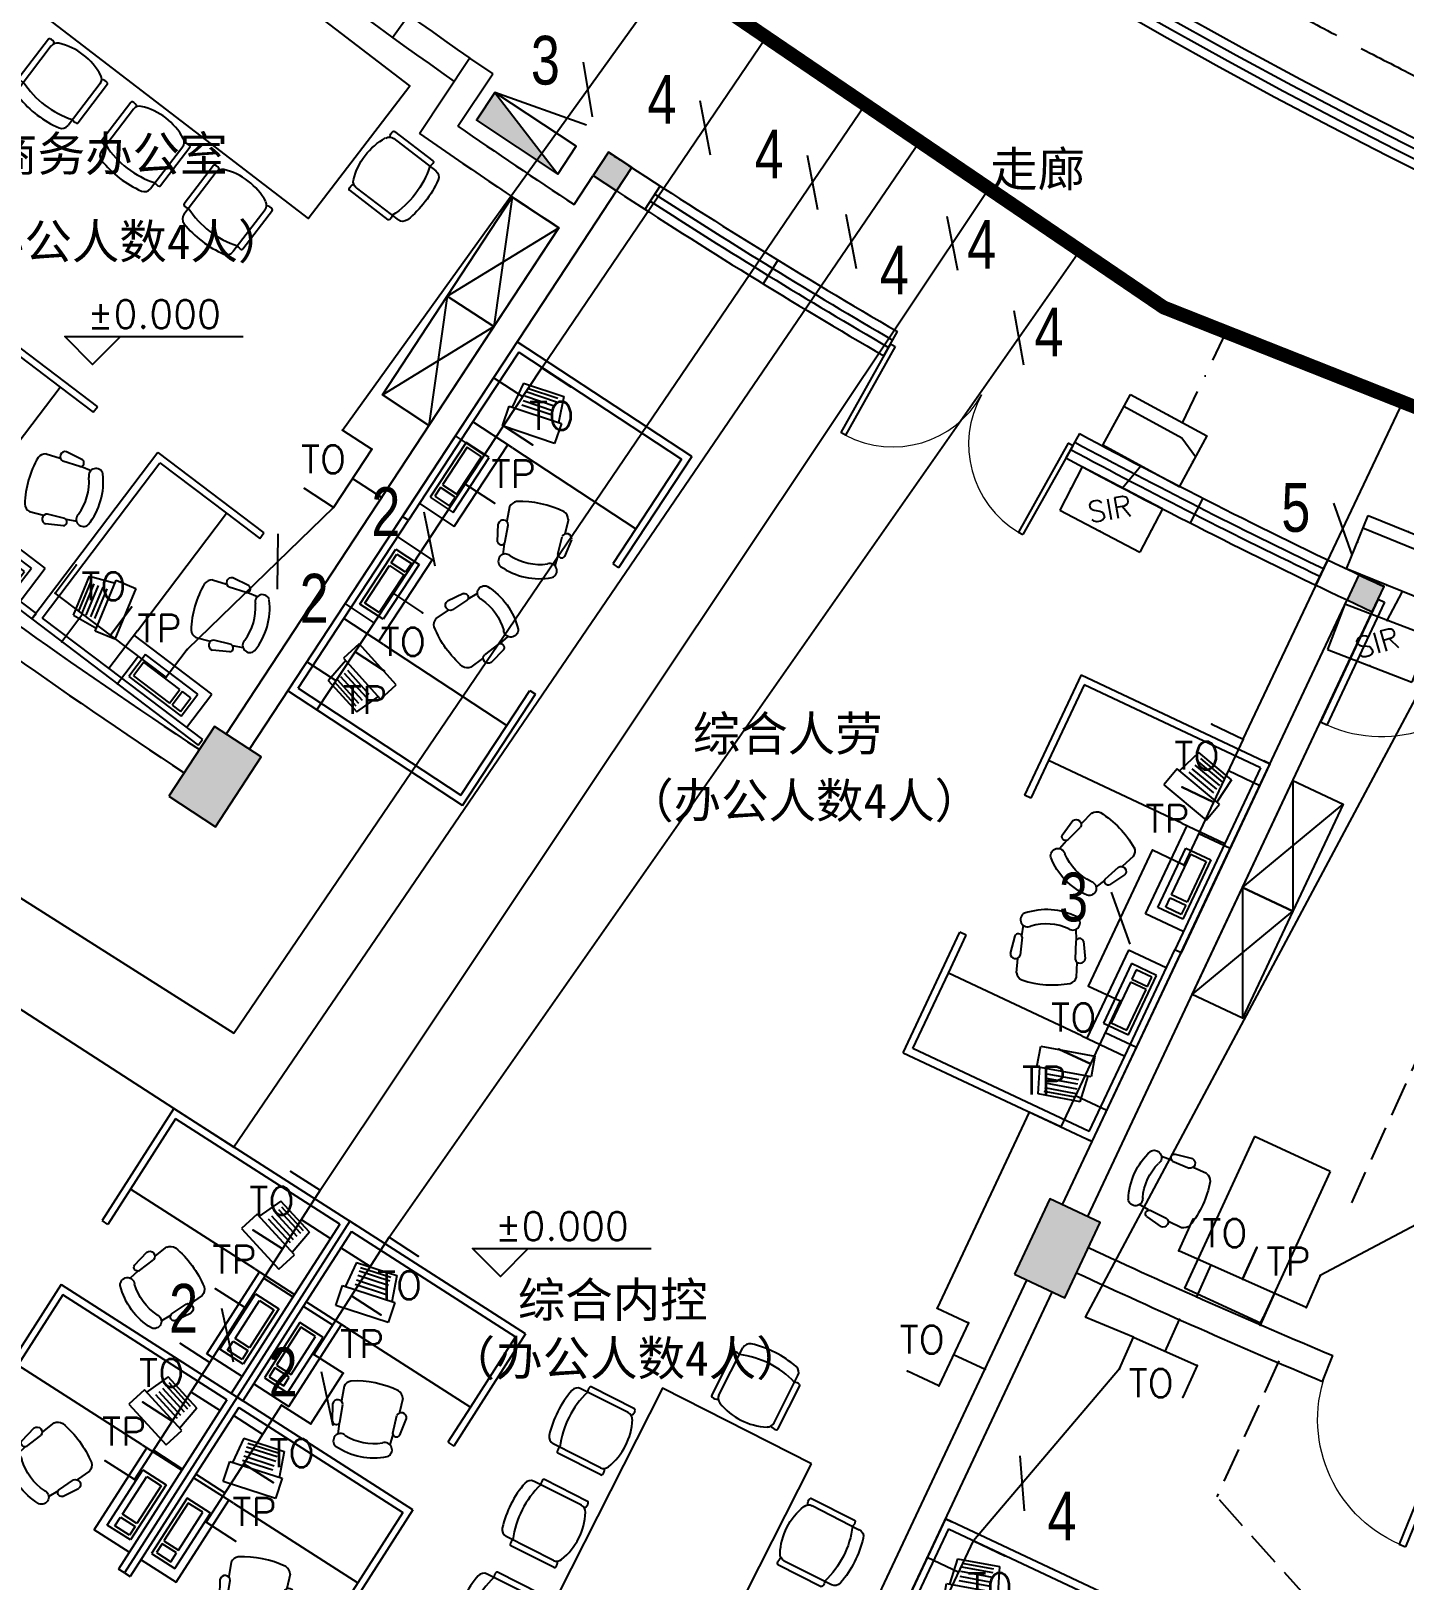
# Model space of a CAD drawing. Extents: x 13680 to 1640314, y -473492 to 65390.
# Drawn here: x 1443346 to 1453210, y -345321 to -334187 of the extents above; entities that cross this region are included whole.
import ezdxf
from ezdxf.enums import TextEntityAlignment as Align

# ---------------------------------------------------------------- set-up
doc = ezdxf.new("R2010")
doc.units = 0
doc.header["$LTSCALE"] = 1000
doc.header["$MEASUREMENT"] = 0
doc.linetypes.add('DASH', pattern=[0.35, 0.25, -0.1])
doc.linetypes.add('DASHDOT', pattern=[1, 0.5, -0.25, 0, -0.25])
for name, color, linetype in [('0-桥架', 120, 'Continuous'), ('AXIS', 1, 'Continuous'), ('COLUMN', 255, 'Continuous'), ('DIM-照明', 3, 'Continuous'), ('door', 2, 'Continuous'), ('EQUIP-通讯', 6, 'Continuous'), ('PUB_HATCH', 8, 'Continuous'), ('S-提资20140812', 6, 'Continuous'), ('S-消防器材提资', 2, 'Continuous'), ('TEL_TEXT', 7, 'Continuous'), ('WALL', 255, 'Continuous'), ('WINDOW', 2, 'Continuous'), ('WIRE-照明', 120, 'Continuous'), ('室外建筑', 8, 'Continuous'), ('装修家具', 8, 'Continuous'), ('装修家具2', 8, 'Continuous')]:
    doc.layers.add(name, color=color, linetype=linetype)
doc.layers.add('04071 FF-TXT', color=3, linetype='Continuous', lineweight=25)
doc.styles.add('_TCH_DIM_T3', font='SIMPLEX', dxfattribs={"width": 0.705882, "bigfont": 'GBCBIG'})
doc.styles.add('_TEL_DIM', font='SIMPLEX', dxfattribs={"width": 0.8, "height": 3.5, "bigfont": 'HZTXT'})
doc.styles.add('IN-C', font='')
doc.styles.add('IN-E', font='simplex.shx')
doc.styles.get("Standard").update_dxf_attribs({"font": 'haiwenrs.shx', "bigfont": 'hztxt.shx'})
doc.styles.get('IN-C').set_extended_font_data('SimSun')
doc.dimstyles.new('_TCH_ARROW&&100', dxfattribs={"dimtxt": 297.5, "dimasz": 200, "dimexe": 250, "dimexo": 300, "dimgap": 126.25, "dimtad": 1, "dimdec": 0, "dimzin": 0, "dimdsep": 46, "dimtxsty": '_TCH_DIM_T3', "dimcen": 0.09, "dimclrt": 7, "dimazin": 2, "dimtfac": 1, "dimtdec": 0, "dimtix": 1, "dimtmove": 2, "dimatfit": 3, "dimfxl": 1, "dimtolj": 1, "dimtzin": 0, "dimarcsym": 0})

# ---------------------------------------------------------------- blocks, each defined once
blk = doc.blocks.new('A$C3ECB1412')
at = {"layer": '装修家具', "color": 8}
for p, q in [((0, 1500), (0, 0)), ((0, 1500), (0, 0)), ((1500, 1500), (0, 1500)), ((0, 1500), (50, 1500)), ((1500, 1500), (1500, 544)), ((50, 1444), (50, 844)), ((50, 1444), (1450, 1444)), ((201, 1278), (496, 1355)), ((496, 1355), (567, 1176)), ((1450, 1444), (1450, 844)), ((201, 1278), (227, 1087)), ((244, 1263), (466, 1322)), ((250, 1237), (473, 1295)), ((259, 1205), (482, 1263)), ((268, 1171), (491, 1229)), ((205, 1083), (588, 1184)), ((276, 1140), (499, 1199)), ((588, 1184), (626, 1037)), ((243, 937), (205, 1083)), ((626, 1037), (243, 937)), ((50, 844), (50, 0)), ((50, 844), (50, 0)), ((390, 844), (50, 844)), ((350, 144), (350, 844)), ((390, 844), (1450, 844)), ((1450, 844), (1450, 544)), ((90, 695), (90, 223)), ((289, 695), (90, 695)), ((115, 670), (115, 347)), ((239, 670), (115, 670)), ((239, 347), (239, 670)), ((289, 223), (289, 695)), ((1008, 635), (1043, 536)), ((605, 480), (646, 383)), ((1081, 386), (1038, 507)), ((1132, 400), (1108, 527)), ((1450, 544), (1500, 544)), ((115, 347), (239, 347)), ((719, 246), (669, 365)), ((1088, 377), (1108, 304)), ((90, 223), (289, 223)), ((239, 323), (115, 323)), ((115, 323), (115, 248)), ((115, 248), (239, 248)), ((239, 248), (239, 323)), ((671, 223), (604, 333)), ((719, 236), (753, 168)), ((50, 144), (350, 144)), ((0, 0), (50, 0))]:
    blk.add_line(p, q, dxfattribs=at)
for centre, radius, start, end in [((1036, -39), 708, 96.8246, 125.3087), ((950, 594), 70.3, 35.575, 88.634), ((675, 488), 70.3, 133.4994, 186.5584), ((1074, 512), 36.8, 24.5799, 187.0599), ((639, 344), 36.8, 35.0735, 197.5535), ((1104, 401), 27.9, 213.3494, 358.8432), ((691, 242), 27.9, 223.2902, 8.784), ((797, 582), 394, 270.7801, 311.3533), ((1098, 254), 51.9, 322.3317, 140.7492), ((795, 137), 51.9, 81.3842, 259.8017), ((800, 575), 489, 268.3277, 313.8056)]:
    blk.add_arc(centre, radius, start, end, dxfattribs=at)
blk = doc.blocks.new('A$C44F7551D')
at = {"layer": '装修家具', "color": 8}
for p, q in [((0, 400), (850, 0)), ((850, 400), (0, 0))]:
    blk.add_line(p, q, dxfattribs=at)
blk.add_lwpolyline([(0, 400), (0, 0), (850, 0), (850, 400)], close=True, dxfattribs=at)
blk = doc.blocks.new('A$C03587EE0')
at = {"layer": '装修家具', "color": 8}
for p, q in [((452, 493), (71, 487)), ((478, 538), (131, 533)), ((458, 49), (78, 44)), ((486, 5), (138, 0))]:
    blk.add_line(p, q, dxfattribs=at)
for centre, radius, start, end in [((750, 275), 750, 166.8568, 194.7308), ((72, 433), 54, 90.7938, 166.8568), ((750, 275), 660, 161.17, 200.4176), ((178, 511), 57.9, 164.7793, 203.647), ((131, 524), 9, 90.7938, 164.7793), ((452, 439), 54, 24.9428, 90.7938), ((478, 529), 9, 16.8083, 90.7938), ((432, 515), 57.9, 328.4736, 16.8083), ((81, 266), 464, 336.6448, 24.9428), ((77, 98), 54, 194.7308, 270.7938), ((185, 23), 57.9, 157.9406, 196.8083), ((138, 9), 9, 196.8083, 270.7938), ((457, 103), 54, 270.7938, 336.6448), ((485, 14), 9, 270.7938, 344.7793), ((438, 27), 57.9, 344.7793, 33.114)]:
    blk.add_arc(centre, radius, start, end, dxfattribs=at)
blk = doc.blocks.new('A$C40867F42')
at = {"layer": '装修家具', "color": 8}
blk.add_lwpolyline([(-40032, -14249), (-38832, -14249), (-38832, -11763), (-40032, -11763)], close=True, dxfattribs=at)
at = {"layer": '装修家具', "color": 8, "xscale": -1}
for p, rotation in [((-39173, -11164), 90.793803449409), ((-40630, -12003), 180.7938034227225), ((-40630, -12749), 180.7938034227225), ((-40630, -13495), 180.7938034227225)]:
    blk.add_blockref('A$C03587EE0', p, dxfattribs=dict(at, rotation=rotation))
at = {"layer": '装修家具', "color": 8}
for p, rotation in [((-38234, -12003), 179.2061965576802), ((-38233, -12749), 179.2061965576802), ((-38233, -13495), 179.2061965576802), ((-39173, -14847), 89.20619653099655)]:
    blk.add_blockref('A$C03587EE0', p, dxfattribs=dict(at, rotation=rotation))
blk = doc.blocks.new('A$C6DCB248D')
at = {"layer": '装修家具', "color": 8}
for p, q in [((50, 1272), (50, 672)), ((50, 1272), (50, 672)), ((1250, 1272), (50, 1272)), ((50, 1272), (100, 1272)), ((1250, 1272), (1250, 672)), ((1250, 672), (50, 672))]:
    blk.add_line(p, q, dxfattribs=at)
at = {"layer": '装修家具2', "color": 8}
for p, q in [((435, 471), (437, 366)), ((865, 471), (863, 366)), ((456, 212), (452, 341)), ((844, 212), (848, 341)), ((403, 207), (380, 334)), ((897, 207), (920, 334)), ((453, 202), (460, 126)), ((847, 202), (840, 126))]:
    blk.add_line(p, q, dxfattribs=at)
for centre, radius, start, end in [((503, 453), 70.3, 112.4327, 165.4917), ((650, -168), 708, 75.758, 104.242), ((797, 453), 70.3, 14.5083, 67.5673), ((417, 332), 36.8, 14.0068, 176.4868), ((883, 332), 36.8, 3.5132, 165.9932), ((429, 218), 27.9, 202.2235, 347.7173), ((488, 82), 51.9, 60.3175, 238.735), ((650, 497), 394, 249.7134, 290.2866), ((812, 82), 51.9, 301.265, 119.6825), ((871, 218), 27.9, 192.2827, 337.7765), ((650, 489), 489, 247.2611, 292.7389)]:
    blk.add_arc(centre, radius, start, end, dxfattribs=at)
blk = doc.blocks.new('xfx-gz')
at = {"layer": 'S-消防器材提资'}
blk.add_hatch(color=8, dxfattribs=at).paths.add_polyline_path([(0, 240), (0, 0), (700, 0)])
at = {"layer": 'S-消防器材提资', "color": 8}
for p, q in [((678, 408), (0, 240)), ((0, 240), (700, 0))]:
    blk.add_line(p, q, dxfattribs=at)
blk.add_lwpolyline([(700, 0), (700, 240), (0, 240), (0, 0)], close=True, dxfattribs=at)
blk = doc.blocks.new('$DorLib2D$00000001')
for p, q in [((0.45, 0.975), (0.5, 0.975)), ((0.45, 0), (0.45, 0.975)), ((0.5, 0), (0.5, 0.975)), ((0.5, 0), (0.45, 0))]:
    blk.add_line(p, q)
at = {"lineweight": 13}
blk.add_arc((0.475, 0), 0.975, 91.4693, 180, dxfattribs=at)
blk = doc.blocks.new('_FZH')
blk.add_lwpolyline([(-0.5, -0.5), (0.5, -0.5), (0.5, 0.5), (-0.5, 0.5)], close=True)
at = {"layer": 'PUB_HATCH'}
blk.add_solid([(-0.5, -0.5), (0.5, -0.5), (-0.5, 0.5), (0.5, 0.5)], dxfattribs=at)
blk = doc.blocks.new('$DorLib2D$00000002')
for p, q in [((-0.5, 0), (-0.5, 0.4875)), ((-0.475, 0.4875), (-0.5, 0.4875)), ((-0.475, 0), (-0.475, 0.4875)), ((0.475, 0), (0.475, 0.4875)), ((0.475, 0.4875), (0.5, 0.4875)), ((0.5, 0), (0.5, 0.4875)), ((-0.5, 0), (-0.475, 0)), ((0.5, 0), (0.475, 0))]:
    blk.add_line(p, q)
at = {"lineweight": 13}
for centre, start, end in [((-0.4875, 0), 0, 88.53072), ((0.4875, 0), 91.46928, 180)]:
    blk.add_arc(centre, 0.4875, start, end, dxfattribs=at)
blk = doc.blocks.new('*D201')
at = {"layer": 'AXIS', "color": 0, "lineweight": -2, "transparency": 16777216}
for p, q in [((1425937, -332251), (1423966, -333706)), ((1428435, -335394), (1426572, -336985))]:
    blk.add_line(p, q, dxfattribs=at)
blk.add_arc((1471625, -298505), 59000, 216.6442, 220.30638, dxfattribs=at)
at = {"layer": 'AXIS', "color": 0, "transparency": 16777216}
for points in [[(1424259, -333738), (1424313, -333699), (1424167, -333558)], [(1426658, -336649), (1426607, -336692), (1426762, -336823)]]:
    blk.add_solid(points, dxfattribs=at)
at = {"layer": 'Defpoints', "color": 0, "transparency": 16777216}
for p in [(1471625, -298505), (1426178, -332073), (1425006, -334666), (1428663, -335199)]:
    blk.add_point(p, dxfattribs=at)
at = {"layer": 'AXIS', "color": 7, "transparency": 16777216, "insert": (1425651, -335042), "char_height": 297.5, "attachment_point": 5, "rotation": 308.4753, "style": '_TCH_DIM_T3'}
blk.add_mtext('\\A1;4.05°', dxfattribs=at)
blk = doc.blocks.new('*D202')
at = {"layer": 'AXIS', "color": 0, "lineweight": -2, "transparency": 16777216}
for p, q in [((1428435, -335394), (1426572, -336985)), ((1431147, -338352), (1429401, -340071))]:
    blk.add_line(p, q, dxfattribs=at)
blk.add_arc((1471625, -298505), 59000, 220.69483, 224.35579, dxfattribs=at)
at = {"layer": 'AXIS', "color": 0, "transparency": 16777216}
for points in [[(1426867, -336996), (1426917, -336953), (1426762, -336823)], [(1429463, -339729), (1429416, -339776), (1429580, -339895)]]:
    blk.add_solid(points, dxfattribs=at)
at = {"layer": 'Defpoints', "color": 0, "transparency": 16777216}
for p in [(1471625, -298505), (1428663, -335199), (1427677, -337869), (1431361, -338141)]:
    blk.add_point(p, dxfattribs=at)
at = {"layer": 'AXIS', "color": 7, "transparency": 16777216, "insert": (1428346, -338198), "char_height": 297.5, "attachment_point": 5, "rotation": 312.5253, "style": '_TCH_DIM_T3'}
blk.add_mtext('\\A1;4.05°', dxfattribs=at)
blk = doc.blocks.new('*D203')
at = {"layer": 'AXIS', "color": 0, "lineweight": -2, "transparency": 16777216}
for p, q in [((1431147, -338352), (1429401, -340071)), ((1434063, -341111), (1432443, -342949))]:
    blk.add_line(p, q, dxfattribs=at)
blk.add_arc((1471625, -298505), 59000, 224.74423, 228.40578, dxfattribs=at)
at = {"layer": 'AXIS', "color": 0, "transparency": 16777216}
for points in [[(1429696, -340061), (1429744, -340014), (1429580, -339895)], [(1432480, -342604), (1432436, -342654), (1432608, -342761)]]:
    blk.add_solid(points, dxfattribs=at)
at = {"layer": 'Defpoints', "color": 0, "transparency": 16777216}
for p in [(1471625, -298505), (1431361, -338141), (1430566, -340874), (1434261, -340886)]:
    blk.add_point(p, dxfattribs=at)
at = {"layer": 'AXIS', "color": 7, "transparency": 16777216, "insert": (1431257, -341155), "char_height": 297.5, "attachment_point": 5, "rotation": 316.575, "style": '_TCH_DIM_T3'}
blk.add_mtext('\\A1;4.05°', dxfattribs=at)
blk = doc.blocks.new('*D204')
at = {"layer": 'AXIS', "color": 0, "lineweight": -2, "transparency": 16777216}
for p, q in [((1434063, -341111), (1432443, -342949)), ((1440441, -345979), (1439096, -348026))]:
    blk.add_line(p, q, dxfattribs=at)
blk.add_arc((1471625, -298505), 59000, 228.79422, 236.50578, dxfattribs=at)
at = {"layer": 'AXIS', "color": 0, "transparency": 16777216}
for points in [[(1432736, -342918), (1432780, -342868), (1432608, -342761)], [(1439084, -347679), (1439048, -347735), (1439233, -347817)]]:
    blk.add_solid(points, dxfattribs=at)
at = {"layer": 'Defpoints', "color": 0, "transparency": 16777216}
for p in [(1471625, -298505), (1434261, -340886), (1434736, -344550), (1440606, -345728)]:
    blk.add_point(p, dxfattribs=at)
at = {"layer": 'AXIS', "color": 7, "transparency": 16777216, "insert": (1435998, -345188), "char_height": 297.5, "attachment_point": 5, "rotation": 322.65, "style": '_TCH_DIM_T3'}
blk.add_mtext('\\A1;8.1°', dxfattribs=at)
blk = doc.blocks.new('*D205')
at = {"layer": 'AXIS', "color": 0, "lineweight": -2, "transparency": 16777216}
for p, q in [((1440441, -345979), (1439096, -348026)), ((1447441, -349899), (1446398, -352116))]:
    blk.add_line(p, q, dxfattribs=at)
blk.add_arc((1471625, -298505), 59000, 236.89422, 244.60578, dxfattribs=at)
at = {"layer": 'AXIS', "color": 0, "transparency": 16777216}
for points in [[(1439382, -347955), (1439419, -347899), (1439233, -347817)], [(1446338, -351774), (1446309, -351834), (1446504, -351890)]]:
    blk.add_solid(points, dxfattribs=at)
at = {"layer": 'Defpoints', "color": 0, "transparency": 16777216}
for p in [(1471625, -298505), (1440606, -345728), (1441592, -349289), (1447569, -349627)]:
    blk.add_point(p, dxfattribs=at)
at = {"layer": 'AXIS', "color": 7, "transparency": 16777216, "insert": (1442931, -349742), "char_height": 297.5, "attachment_point": 5, "rotation": 330.75, "style": '_TCH_DIM_T3'}
blk.add_mtext('\\A1;8.1°', dxfattribs=at)
blk = doc.blocks.new('*D206')
at = {"layer": 'AXIS', "color": 0, "lineweight": -2, "transparency": 16777216}
for p, q in [((1447441, -349899), (1446398, -352116)), ((1454924, -352794), (1454203, -355135))]:
    blk.add_line(p, q, dxfattribs=at)
blk.add_arc((1471625, -298505), 59000, 244.99422, 252.70578, dxfattribs=at)
at = {"layer": 'AXIS', "color": 0, "transparency": 16777216}
for points in [[(1446671, -352005), (1446700, -351944), (1446504, -351890)], [(1454096, -354806), (1454076, -354869), (1454277, -354897)]]:
    blk.add_solid(points, dxfattribs=at)
at = {"layer": 'Defpoints', "color": 0, "transparency": 16777216}
for p in [(1471625, -298505), (1447569, -349627), (1455012, -352507), (1449047, -353014)]:
    blk.add_point(p, dxfattribs=at)
at = {"layer": 'AXIS', "color": 7, "transparency": 16777216, "insert": (1450437, -353274), "char_height": 297.5, "attachment_point": 5, "rotation": 338.85, "style": '_TCH_DIM_T3'}
blk.add_mtext('\\A1;8.1°', dxfattribs=at)
blk = doc.blocks.new('*D209')
at = {"layer": 'AXIS', "color": 0, "lineweight": -2, "transparency": 16777216}
for p, q in [((1414825, -298505), (1411575, -298505)), ((1462740, -354605), (1462231, -357815))]:
    blk.add_line(p, q, dxfattribs=at)
blk.add_arc((1471625, -298505), 59800, 180.19165, 260.80826, dxfattribs=at)
at = {"layer": 'AXIS', "color": 0, "transparency": 16777216}
for points in [[(1411792, -298705), (1411859, -298705), (1411825, -298505)], [(1462078, -357504), (1462068, -357570), (1462270, -357569)]]:
    blk.add_solid(points, dxfattribs=at)
at = {"layer": 'Defpoints', "color": 0, "transparency": 16777216}
for p in [(1415125, -298505), (1471625, -298505), (1418343, -325653), (1462787, -354309)]:
    blk.add_point(p, dxfattribs=at)
at = {"layer": 'AXIS', "color": 7, "transparency": 16777216, "insert": (1426362, -337163), "char_height": 297.5, "attachment_point": 5, "rotation": 310.5, "style": '_TCH_DIM_T3'}
blk.add_mtext('\\A1;81°', dxfattribs=at)
blk = doc.blocks.new('*D219')
at = {"layer": 'AXIS', "color": 0, "lineweight": -2, "transparency": 16777216}
for p, q in [((1450104, -331268), (1451449, -329221)), ((1454935, -333974), (1455978, -331757))]:
    blk.add_line(p, q, dxfattribs=at)
blk.add_arc((1471625, -298505), 37000, 237.0097, 244.4903, dxfattribs=at)
at = {"layer": 'AXIS', "color": 0, "transparency": 16777216}
for points in [[(1451461, -329567), (1451497, -329511), (1451311, -329430)], [(1455705, -331868), (1455676, -331928), (1455871, -331983)]]:
    blk.add_solid(points, dxfattribs=at)
at = {"layer": 'Defpoints', "color": 0, "transparency": 16777216}
for p in [(1471625, -298505), (1452791, -330352), (1449939, -331519), (1454807, -334245)]:
    blk.add_point(p, dxfattribs=at)
at = {"layer": 'AXIS', "color": 7, "transparency": 16777216, "insert": (1453681, -330547), "char_height": 297.5, "attachment_point": 5, "rotation": 330.75, "style": '_TCH_DIM_T3'}
blk.add_mtext('\\A1;8.1°', dxfattribs=at)
blk = doc.blocks.new('*D223')
at = {"layer": 'AXIS', "color": 0, "lineweight": -2, "transparency": 16777216}
for p, q in [((1432425, -298505), (1435675, -298505)), ((1465493, -337222), (1466001, -334012))]:
    blk.add_line(p, q, dxfattribs=at)
blk.add_arc((1471625, -298505), 36200, 180.3166, 260.6833, dxfattribs=at)
at = {"layer": 'AXIS', "color": 0, "transparency": 16777216}
for points in [[(1435393, -298705), (1435459, -298705), (1435425, -298505)], [(1465770, -334194), (1465760, -334260), (1465962, -334259)]]:
    blk.add_solid(points, dxfattribs=at)
at = {"layer": 'Defpoints', "color": 0, "transparency": 16777216}
for p in [(1432125, -298505), (1471625, -298505), (1439371, -314939), (1465446, -337518)]:
    blk.add_point(p, dxfattribs=at)
at = {"layer": 'AXIS', "color": 7, "transparency": 16777216, "insert": (1444308, -321836), "char_height": 297.5, "attachment_point": 5, "rotation": 310.5, "style": '_TCH_DIM_T3'}
blk.add_mtext('\\A1;81°', dxfattribs=at)
blk = doc.blocks.new('bg')
blk.add_lwpolyline([(2, 2), (0, 0), (-2, 2), (10.82, 2)])
at = {"color": 7, "style": 'IN-E'}
blk.add_attdef('LEVEL', (2, 2.61), '', height=2, dxfattribs=at)
blk = doc.blocks.new('$equip$00001847')
for p, q in [((-0.5, 0.499), (-0.5, 0.999)), ((0.5, 0.999), (0.5, 0.499)), ((0.5, 0.499), (-0.5, 0.499)), ((0, 0.5), (0, 0))]:
    blk.add_line(p, q)
for p in [(-0.5, 0.999), (0.5, 0.999), (-0.5, 0.499), (0.5, 0.499), (0, 0)]:
    blk.add_point(p)
at = {"color": 7, "style": '_TEL_DIM'}
blk.add_attdef('$TEXT$', text='', height=0.4, dxfattribs=at).set_placement((0, 0.999), align=Align.MIDDLE_CENTER)
at = {"color": 7, "style": '_TEL_DIM', "flags": 1}
blk.add_attdef('A', text='', height=0.00002, dxfattribs=at).set_placement((0, 0), align=Align.MIDDLE_CENTER)
blk = doc.blocks.new('$TelecSys$00000095')
blk.add_line((0.4, 0.4), (-0.4, -0.4))
at = {"width": 0.8}
blk.add_attdef('N', text='', height=1, dxfattribs=at).set_placement((-0.017, 1.056), align=Align.MIDDLE)
blk = doc.blocks.new('$equip$00001876')
at = {"color": 0, "linetype": 'Continuous'}
blk.add_lwpolyline([(-0.625, 0.415), (0.625, 0.415), (0.625, -0.415), (-0.625, -0.415)], close=True, dxfattribs=at)
blk.add_lwpolyline([(0.625, 0.075), (0.325, 0.215), (-0.625, 0.215)], dxfattribs=at)
for p in [(0, 0.415), (-0.625, 0), (0.625, 0), (0, -0.415)]:
    blk.add_point(p)
at = {"layer": 'TEL_TEXT', "style": '_TEL_DIM', "flags": 1}
blk.add_attdef('A', text='', height=0.00002, dxfattribs=at).set_placement((0, 0), align=Align.MIDDLE_CENTER)
blk = doc.blocks.new('$equip$00001889')
for p, q in [((-0.65, 0.35), (-0.65, -0.35)), ((0.65, 0.35), (-0.65, 0.35)), ((0.65, 0.35), (0.65, -0.35)), ((-0.65, -0.35), (0.65, -0.35))]:
    blk.add_line(p, q)
for p in [(0, 0.35), (-0.65, 0), (0.65, 0), (0, -0.35)]:
    blk.add_point(p)
at = {"color": 7, "style": '_TEL_DIM'}
blk.add_attdef('$TEXT$', text='', height=0.3, dxfattribs=at).set_placement((-0.02, -0.003), align=Align.MIDDLE_CENTER)
at = {"color": 7, "style": '_TEL_DIM', "flags": 1}
blk.add_attdef('A', text='', height=0.00002, dxfattribs=at).set_placement((0, 0), align=Align.MIDDLE_CENTER)

msp = doc.modelspace()

# ---------------------------------------------------------------- linework, layer by layer
at = {"layer": '0-桥架', "color": 120, "const_width": 100}
msp.add_lwpolyline([(1429018.904, -303407.219), (1430576.383, -310397.89), (1432997.87, -317254.655), (1439015.335, -326193.931), (1445282.223, -331957.858), (1451483.67, -336173.126), (1459884.038, -339498.386)], dxfattribs=at)
at = {"layer": 'WALL', "color": 0}
for p, q in [((1446137.817, -334924.392), (1446497.614, -334383.429)), ((1446497.614, -334383.429), (1446664.144, -334494.188)), ((1446413.124, -334871.603), (1446664.144, -334494.188)), ((1447247.936, -335433.607), (1447384.714, -335225.381)), ((1447360.198, -335626.987), (1447551.876, -335335.186)), ((1444749.405, -339237.257), (1447138.131, -335600.768)), ((1444916.566, -339347.061), (1447360.198, -335626.987)), ((1450756.787, -342617.742), (1452800.527, -338274.572)), ((1450937.752, -342702.898), (1452981.493, -338359.728)), ((1448457.579, -347503.808), (1450501.319, -343160.638)), ((1448638.544, -347588.964), (1450682.285, -343245.794)), ((1452623.809, -343887.393), (1452699.176, -343702.125))]:
    msp.add_line(p, q, dxfattribs=at)
for centre, radius, start, end in [((1473769.705, -295136.659), 48241.561, 235.4534971, 236.6487562), ((1473769.705, -295136.659), 48441.561, 235.2206946, 236.6489678), ((1471625.3, -298504.762), 49000, 232.6630149, 236.4661366), ((1471625.3, -298504.762), 49200, 232.7664524, 236.4670873), ((1471625.299, -298504.76), 49000, 245.0338609, 247.278797), ((1471625.299, -298504.76), 49200, 245.0329102, 247.2811737)]:
    msp.add_arc(centre, radius, start, end, dxfattribs=at)
at = {"layer": 'WINDOW'}
for p, q in [((1445943.108, -334233.865), (1446059.977, -334071.565)), ((1447865.651, -335300.4), (1447757.16, -335468.417)), ((1448711.872, -335833.232), (1448607.245, -336003.682)), ((1449472.287, -336521.125), (1449570.037, -336346.607)), ((1450878.734, -337079.623), (1450780.984, -337254.141)), ((1451764.788, -337543.204), (1451674.101, -337721.462)), ((1452661.195, -337986.436), (1452574.601, -338166.718))]:
    msp.add_line(p, q, dxfattribs=at)
for centre, radius, start, end in [((1471625.299, -298504.76), 40800, 179.4382911, 261.560645), ((1471625.299, -298504.76), 40933, 179.6262886, 261.3726474), ((1471625.299, -298504.76), 40867, 179.5331502, 261.4657858), ((1471625.299, -298504.76), 54800, 179.7909126, 261.2080234), ((1471625.299, -298504.76), 41000, 179.7205305, 261.2784055), ((1470375.372, -300304.036), 41611.11, 230.1285715, 234.98299), ((1470375.372, -300304.036), 41811.11, 230.1282653, 234.9895646), ((1471625.299, -298504.76), 43800, 236.5691875, 236.6999999), ((1471625.299, -298504.76), 43800, 236.6999999, 239.7651995), ((1471625.299, -298504.76), 44000, 236.8302177, 239.7696597), ((1471625.299, -298504.76), 43930, 237.148897, 239.7696597), ((1471625.299, -298504.76), 43870, 237.148897, 239.7651995), ((1471625.299, -298504.76), 43800, 241.7274796, 244.7999999), ((1471625.299, -298504.76), 43930, 241.7230195, 244.3437821), ((1471625.299, -298504.76), 43870, 241.7274796, 244.3437821), ((1471625.299, -298504.76), 44000, 241.7230195, 244.6697821), ((1471625.299, -298504.76), 43800, 244.7999999, 244.9308123), ((1471625.299, -298504.76), 55000, 228.5999999, 261.4156146), ((1471625.299, -298504.76), 54933, 228.7043012, 261.3462394), ((1471625.299, -298504.76), 54867, 228.7044267, 261.2777346)]:
    msp.add_arc(centre, radius, start, end, dxfattribs=at)
at = {"layer": 'WIRE-照明'}
for p, q in [((1445585.341, -337054.867), (1447947.82, -333769.726)), ((1447015.529, -336605.968), (1448628.772, -334232.585)), ((1444804.13, -341386.274), (1449338.669, -334715.119)), ((1449730.745, -334981.622), (1444804.38, -342204.036)), ((1445423.097, -342514.916), (1450236.864, -335303.674)), ((1445918.29, -342852.359), (1450881.248, -335763.646)), ((1452054.725, -339273.498), (1453200.814, -336852.852)), ((1454212.559, -337253.348), (1450918.981, -343425.281)), ((1451186.551, -337469.303), (1451320.139, -337311.599)), ((1445519.781, -337610.026), (1444467.663, -338629.094)), ((1453088.953, -338421.132), (1453195.593, -338217.855)), ((1441479.869, -339280.138), (1444804.13, -341386.274)), ((1441788.677, -340258.725), (1444804.38, -342204.036)), ((1450517.715, -341952.651), (1449854.961, -343361.076)), ((1454248.865, -342257.55), (1452608.432, -343127.845)), ((1451266.738, -343569.653), (1450918.981, -343425.281)), ((1451164.967, -343798), (1450116.864, -345033.359))]:
    msp.add_line(p, q, dxfattribs=at)
at = {"layer": 'WIRE-照明', "linetype": 'DASHDOT', "ltscale": 0.5}
msp.add_line((1451619.646, -337002.064), (1451931.132, -336350.252), dxfattribs=at)
at = {"layer": 'WIRE-照明', "linetype": 'Continuous'}
for p, q in [((1445949.47, -338228.715), (1446466.506, -337441.775)), ((1450943.494, -341047.824), (1451402.739, -340071.88)), ((1444630.545, -343751.163), (1444883.389, -343356.768)), ((1445356.052, -344192.571), (1445589.046, -343829.139))]:
    msp.add_line(p, q, dxfattribs=at)
at = {"layer": 'WIRE-照明', "linetype": 'DASH'}
for p, q in [((1455116.553, -337611.192), (1452831.587, -342603.729)), ((1452311.714, -343739.626), (1451864.041, -344717.769)), ((1452752.429, -345706.34), (1451864.041, -344717.769))]:
    msp.add_line(p, q, dxfattribs=at)
at = {"layer": '室外建筑', "linetype": 'DASH', "ltscale": 2}
for radius, start, end in [(55400, 179.1726169, 261.8263191), (40400, 178.8653855, 262.1335564)]:
    msp.add_arc((1471625.299, -298504.76), radius, start, end, dxfattribs=at)
at = {"layer": '装修家具', "color": 8}
msp.add_lwpolyline([(1444093.794, -333069.033), (1443364.26, -334021.808), (1445338.099, -335533.166), (1446067.634, -334580.392)], close=True, dxfattribs=at)

# ---------------------------------------------------------------- block references
at = {"layer": '04071 FF-TXT', "color": 9}
ref = msp.add_blockref('bg', (1443788.668, -336582.029), dxfattribs=dict(at, xscale=100, yscale=100, zscale=100))
ref.add_attrib('LEVEL', '%%P0.000', (1443750.938, -336321.489), dxfattribs={"layer": '0', "color": 7, "height": 200, "style": 'IN-E'})
ref = msp.add_blockref('bg', (1446718.971, -343133.173), dxfattribs=dict(at, xscale=100, yscale=100, zscale=100))
ref.add_attrib('LEVEL', '%%P0.000', (1446681.241, -342872.633), dxfattribs={"layer": '0', "color": 7, "height": 200, "style": 'IN-E'})
at = {"layer": 'COLUMN', "linetype": 'ByBlock'}
for p, xscale, yscale, zscale, rotation in [((1447523.197, -335196.703), 200.0000000000288, 200.0000000000288, 200.0000000000288, 326.6999999422727), ((1452933.588, -338226.667), 199.9999999999576, 199.9999999999576, 199.9999999999576, 334.7999999422155)]:
    msp.add_blockref('_FZH', p, dxfattribs=dict(at, xscale=xscale, yscale=yscale, zscale=zscale, rotation=rotation))
at = {"layer": 'COLUMN'}
for p, xscale, yscale, zscale, rotation in [((1444668.279, -339542.901), 400.0000000000897, 599.9999999999709, 599.9999999999733, 326.6999999422658), ((1450719.536, -342931.768), 399.9999999999215, 600.0000000001455, 600.0000000001394, 334.7999999422528)]:
    msp.add_blockref('_FZH', p, dxfattribs=dict(at, xscale=xscale, yscale=yscale, zscale=zscale, rotation=rotation))
at = {"layer": 'DIM-照明'}
ref = msp.add_blockref('$TelecSys$00000095', (1447345.254, -334607.623), dxfattribs=dict(at, xscale=350, yscale=350, zscale=350, rotation=54.27853696347116))
ref.add_attrib('N', '3', dxfattribs={"layer": '0', "color": 7, "height": 350, "width": 0.8}).set_placement((1447041.755, -334396.875), align=Align.MIDDLE)
ref = msp.add_blockref('$TelecSys$00000095', (1448187.773, -334881.378), dxfattribs=dict(at, xscale=350, yscale=350, zscale=350, rotation=55.7951449216064))
ref.add_attrib('N', '4', dxfattribs={"layer": '0', "color": 7, "height": 350, "width": 0.8}).set_placement((1447878.802, -334678.736), align=Align.MIDDLE)
ref = msp.add_blockref('$TelecSys$00000095', (1448958.422, -335274.532), dxfattribs=dict(at, xscale=350, yscale=350, zscale=350, rotation=55.79514492160772))
ref.add_attrib('N', '4', dxfattribs={"layer": '0', "color": 7, "height": 350, "width": 0.8}).set_placement((1448649.452, -335071.891), align=Align.MIDDLE)
ref = msp.add_blockref('$TelecSys$00000095', (1449240.132, -335700.897), dxfattribs=dict(at, xscale=350, yscale=350, zscale=350, rotation=235.7023418661699))
ref.add_attrib('N', '4', dxfattribs={"layer": '0', "color": 7, "height": 350, "width": 0.8}).set_placement((1449548.773, -335904.038), align=Align.MIDDLE)
ref = msp.add_blockref('$TelecSys$00000095', (1449964.277, -335712.021), dxfattribs=dict(at, xscale=350, yscale=350, zscale=350, rotation=56.27544362265126))
ref.add_attrib('N', '4', dxfattribs={"layer": '0', "color": 7, "height": 350, "width": 0.8}).set_placement((1450176.47, -335719.551), align=Align.MIDDLE)
ref = msp.add_blockref('$TelecSys$00000095', (1450442.335, -336390.556), dxfattribs=dict(at, xscale=350, yscale=350, zscale=350, rotation=55.00332300199065))
ref.add_attrib('N', '4', dxfattribs={"layer": '0', "color": 7, "height": 350, "width": 0.8}).set_placement((1450660.12, -336348.735), align=Align.MIDDLE)
ref = msp.add_blockref('$TelecSys$00000095', (1446207.988, -337835.245), dxfattribs=dict(at, xscale=350, yscale=350, zscale=350, rotation=56.6942291300696))
ref.add_attrib('N', '2', dxfattribs={"layer": '0', "color": 7, "height": 350, "width": 0.8}).set_placement((1445895.876, -337637.477), align=Align.MIDDLE)
ref = msp.add_blockref('$TelecSys$00000095', (1452769.04, -337764.798), dxfattribs=dict(at, xscale=350, yscale=350, zscale=350, rotation=64.66411725626354))
ref.add_attrib('N', '5', dxfattribs={"layer": '0', "color": 7, "height": 350, "width": 0.8}).set_placement((1452432.522, -337612.215), align=Align.MIDDLE)
ref = msp.add_blockref('$TelecSys$00000095', (1445119.53, -337997.704), dxfattribs=dict(at, xscale=350, yscale=350, zscale=350, rotation=224.0858075466785))
ref.add_attrib('N', '2', dxfattribs={"layer": '0', "color": 7, "height": 350, "width": 0.8}).set_placement((1445380.946, -338258.833), align=Align.MIDDLE)
ref = msp.add_blockref('$TelecSys$00000095', (1451173.116, -340559.852), dxfattribs=dict(at, xscale=350, yscale=350, zscale=350, rotation=64.80000161626938))
ref.add_attrib('N', '3', dxfattribs={"layer": '0', "color": 7, "height": 350, "width": 0.8}).set_placement((1450836.237, -340408.068), align=Align.MIDDLE)
ref = msp.add_blockref('$TelecSys$00000095', (1444756.967, -343553.965), dxfattribs=dict(at, xscale=350, yscale=350, zscale=350, rotation=57.33626888309515))
ref.add_attrib('N', '2', dxfattribs={"layer": '0', "color": 7, "height": 350, "width": 0.8}).set_placement((1444442.658, -343359.707), align=Align.MIDDLE)
ref = msp.add_blockref('$TelecSys$00000095', (1445472.549, -344010.855), dxfattribs=dict(at, xscale=350, yscale=350, zscale=350, rotation=57.33626888416463))
ref.add_attrib('N', '2', dxfattribs={"layer": '0', "color": 7, "height": 350, "width": 0.8}).set_placement((1445158.24, -343816.596), align=Align.MIDDLE)
ref = msp.add_blockref('$TelecSys$00000095', (1450467.699, -344619.843), dxfattribs=dict(at, xscale=350, yscale=350, zscale=350, rotation=229.6880726128724))
ref.add_attrib('N', '4', dxfattribs={"layer": '0', "color": 7, "height": 350, "width": 0.8}).set_placement((1450753.358, -344854.205), align=Align.MIDDLE)
at = {"layer": 'door'}
for name, p, xscale, yscale, zscale, rotation in [('$DorLib2D$00000002', (1450175.392, -336800.786), 1499.999999999973, 1499.999999999973, 100, 150.7463395797178), ('$DorLib2D$00000001', (1453477.213, -338482.912), 999.9999999999521, 999.9999999999521, 999.9999999999521, 154.7446194740356), ('$DorLib2D$00000001', (1453124.637, -343983.167), -1000.000000000048, 1000, 200, 157.8634579141619)]:
    msp.add_blockref(name, p, dxfattribs=dict(at, xscale=xscale, yscale=yscale, zscale=zscale, rotation=rotation))
at = {"layer": 'EQUIP-通讯'}
ref = msp.add_blockref('$equip$00001847', (1446669.739, -336677.938), dxfattribs=dict(at, xscale=500, yscale=500, zscale=500, rotation=236.6999983644456))
ref.add_attrib('$TEXT$', 'TO', dxfattribs={"layer": '0', "color": 7, "height": 200, "style": '_TEL_DIM'}).set_placement((1447087.225, -336952.176), align=Align.MIDDLE_CENTER)
for p, xscale, yscale, zscale, rotation in [((1451419.248, -337129.298), 499.9999999999831, 499.9999999999831, 499.9999999999831, 331.4688958683679), ((1453164.151, -337976.212), 499.9999999999465, 499.9999999999465, 499.9999999999465, 337.945920754363)]:
    msp.add_blockref('$equip$00001876', p, dxfattribs=dict(at, xscale=xscale, yscale=yscale, zscale=zscale, rotation=rotation))
ref = msp.add_blockref('$equip$00001847', (1446395.227, -337095.842), dxfattribs=dict(at, xscale=500.0000000000001, yscale=500.0000000000001, zscale=500.0000000000001, rotation=236.6999983644456))
ref.add_attrib('$TEXT$', 'TP', dxfattribs={"layer": '0', "color": 7, "height": 200, "style": '_TEL_DIM'}).set_placement((1446812.713, -337370.079), align=Align.MIDDLE_CENTER)
ref = msp.add_blockref('$equip$00001847', (1445865.571, -337538.056), dxfattribs=dict(at, xscale=500, yscale=500, zscale=500, rotation=56.69999836444819))
ref.add_attrib('$TEXT$', 'TO', dxfattribs={"layer": '0', "color": 7, "height": 200, "style": '_TEL_DIM'}).set_placement((1445448.085, -337263.818), align=Align.MIDDLE_CENTER)
ref = msp.add_blockref('$equip$00001889', (1451105.714, -337624.514), dxfattribs=dict(at, xscale=500.0000000000388, yscale=500.0000000000388, zscale=500.0000000000388, rotation=332.4885220571819))
ref.add_attrib('$TEXT$', 'SIR', dxfattribs={"layer": '0', "color": 7, "height": 150, "rotation": 9.6476065, "style": '_TEL_DIM'}).set_placement((1451096.114, -337621.289), align=Align.MIDDLE_CENTER)
ref = msp.add_blockref('$equip$00001847', (1443568.215, -338574.365), dxfattribs=dict(at, xscale=500.0000000000001, yscale=500.0000000000001, zscale=500.0000000000001, rotation=322.8543030747808))
ref.add_attrib('$TEXT$', 'TO', dxfattribs={"layer": '0', "color": 7, "height": 200, "style": '_TEL_DIM'}).set_placement((1443869.836, -338176.211), align=Align.MIDDLE_CENTER)
ref = msp.add_blockref('$equip$00001847', (1445603.68, -338300.685), dxfattribs=dict(at, xscale=500.0000000000001, yscale=500.0000000000001, zscale=500.0000000000001, rotation=236.6999983644456))
ref.add_attrib('$TEXT$', 'TO', dxfattribs={"layer": '0', "color": 7, "height": 200, "style": '_TEL_DIM'}).set_placement((1446021.166, -338574.923), align=Align.MIDDLE_CENTER)
ref = msp.add_blockref('$equip$00001847', (1443966.767, -338876.287), dxfattribs=dict(at, xscale=500.0000000000001, yscale=500.0000000000001, zscale=500.0000000000001, rotation=322.8543030747808))
ref.add_attrib('$TEXT$', 'TP', dxfattribs={"layer": '0', "color": 7, "height": 200, "style": '_TEL_DIM'}).set_placement((1444268.387, -338478.133), align=Align.MIDDLE_CENTER)
ref = msp.add_blockref('$equip$00001889', (1453026.141, -338584.47), dxfattribs=dict(at, xscale=499.9999999999897, yscale=499.9999999999897, zscale=499.9999999999897, rotation=338.9655469431739))
ref.add_attrib('$TEXT$', 'SIR', dxfattribs={"layer": '0', "color": 7, "height": 150, "rotation": 16.1246314, "style": '_TEL_DIM'}).set_placement((1453016.237, -338582.349), align=Align.MIDDLE_CENTER)
ref = msp.add_blockref('$equip$00001847', (1445329.168, -338718.589), dxfattribs=dict(at, xscale=500.0000000000001, yscale=500.0000000000001, zscale=500.0000000000001, rotation=236.6999983644456))
ref.add_attrib('$TEXT$', 'TP', dxfattribs={"layer": '0', "color": 7, "height": 200, "style": '_TEL_DIM'}).set_placement((1445746.654, -338992.826), align=Align.MIDDLE_CENTER)
ref = msp.add_blockref('$equip$00001847', (1452174.035, -339605.937), dxfattribs=dict(at, xscale=500, yscale=500, zscale=500, rotation=64.79999813904806))
ref.add_attrib('$TEXT$', 'TO', dxfattribs={"layer": '0', "color": 7, "height": 200, "style": '_TEL_DIM'}).set_placement((1451722.073, -339393.26), align=Align.MIDDLE_CENTER)
ref = msp.add_blockref('$equip$00001847', (1451961.145, -340058.351), dxfattribs=dict(at, xscale=499.9999999999999, yscale=499.9999999999999, zscale=499.9999999999999, rotation=64.79999813904806))
ref.add_attrib('$TEXT$', 'TP', dxfattribs={"layer": '0', "color": 7, "height": 200, "style": '_TEL_DIM'}).set_placement((1451509.183, -339845.674), align=Align.MIDDLE_CENTER)
ref = msp.add_blockref('$equip$00001847', (1451289.011, -341486.708), dxfattribs=dict(at, xscale=500.0000000000001, yscale=500.0000000000001, zscale=500.0000000000001, rotation=64.79999813904806))
ref.add_attrib('$TEXT$', 'TO', dxfattribs={"layer": '0', "color": 7, "height": 200, "style": '_TEL_DIM'}).set_placement((1450837.049, -341274.031), align=Align.MIDDLE_CENTER)
ref = msp.add_blockref('$equip$00001847', (1451076.121, -341939.122), dxfattribs=dict(at, xscale=499.9999999999998, yscale=499.9999999999998, zscale=499.9999999999998, rotation=64.79999813904806))
ref.add_attrib('$TEXT$', 'TP', dxfattribs={"layer": '0', "color": 7, "height": 200, "style": '_TEL_DIM'}).set_placement((1450624.16, -341726.445), align=Align.MIDDLE_CENTER)
ref = msp.add_blockref('$equip$00001847', (1445498.212, -342860.036), dxfattribs=dict(at, xscale=500, yscale=500, zscale=500, rotation=57.33626887150664))
ref.add_attrib('$TEXT$', 'TO', dxfattribs={"layer": '0', "color": 7, "height": 200, "style": '_TEL_DIM'}).set_placement((1445077.707, -342590.452), align=Align.MIDDLE_CENTER)
ref = msp.add_blockref('$equip$00001847', (1445228.359, -343280.962), dxfattribs=dict(at, xscale=500, yscale=500, zscale=500, rotation=57.33626887150664))
ref.add_attrib('$TEXT$', 'TP', dxfattribs={"layer": '0', "color": 7, "height": 200, "style": '_TEL_DIM'}).set_placement((1444807.853, -343011.378), align=Align.MIDDLE_CENTER)
ref = msp.add_blockref('$equip$00001847', (1445573.321, -342928.165), dxfattribs=dict(at, xscale=500, yscale=500, zscale=500, rotation=237.3362688714849))
ref.add_attrib('$TEXT$', 'TO', dxfattribs={"layer": '0', "color": 7, "height": 200, "style": '_TEL_DIM'}).set_placement((1445993.827, -343197.749), align=Align.MIDDLE_CENTER)
ref = msp.add_blockref('$equip$00001847', (1451720.193, -343279.605), dxfattribs=dict(at, xscale=500, yscale=500, zscale=500, rotation=336.0319791289532))
ref.add_attrib('$TEXT$', 'TO', dxfattribs={"layer": '0', "color": 7, "height": 200, "style": '_TEL_DIM'}).set_placement((1451923.103, -342823.175), align=Align.MIDDLE_CENTER)
ref = msp.add_blockref('$equip$00001847', (1452177.079, -343482.718), dxfattribs=dict(at, xscale=499.9999999999999, yscale=499.9999999999999, zscale=499.9999999999999, rotation=336.0319791289532))
ref.add_attrib('$TEXT$', 'TP', dxfattribs={"layer": '0', "color": 7, "height": 200, "style": '_TEL_DIM'}).set_placement((1452379.989, -343026.288), align=Align.MIDDLE_CENTER)
ref = msp.add_blockref('$equip$00001847', (1445303.467, -343349.091), dxfattribs=dict(at, xscale=500, yscale=500, zscale=500, rotation=237.3362688714849))
ref.add_attrib('$TEXT$', 'TP', dxfattribs={"layer": '0', "color": 7, "height": 200, "style": '_TEL_DIM'}).set_placement((1445723.973, -343618.676), align=Align.MIDDLE_CENTER)
ref = msp.add_blockref('$equip$00001847', (1450200.477, -343799.96), dxfattribs=dict(at, xscale=500, yscale=500, zscale=500, rotation=64.79999813904362))
ref.add_attrib('$TEXT$', 'TO', dxfattribs={"layer": '0', "color": 7, "height": 200, "style": '_TEL_DIM'}).set_placement((1449748.516, -343587.283), align=Align.MIDDLE_CENTER)
ref = msp.add_blockref('$equip$00001847', (1451596.654, -343443.533), dxfattribs=dict(at, xscale=500, yscale=500, zscale=500, rotation=155.9780677891038))
ref.add_attrib('$TEXT$', 'TO', dxfattribs={"layer": '0', "color": 7, "height": 200, "style": '_TEL_DIM'}).set_placement((1451393.314, -343899.772), align=Align.MIDDLE_CENTER)
ref = msp.add_blockref('$equip$00001847', (1444705.66, -344096.283), dxfattribs=dict(at, xscale=499.9999999999999, yscale=499.9999999999999, zscale=499.9999999999999, rotation=57.33626887150664))
ref.add_attrib('$TEXT$', 'TO', dxfattribs={"layer": '0', "color": 7, "height": 200, "style": '_TEL_DIM'}).set_placement((1444285.155, -343826.699), align=Align.MIDDLE_CENTER)
ref = msp.add_blockref('$equip$00001847', (1444800.619, -344133.45), dxfattribs=dict(at, xscale=500.0000000000001, yscale=500.0000000000001, zscale=500.0000000000001, rotation=237.3362688714849))
ref.add_attrib('$TEXT$', 'TO', dxfattribs={"layer": '0', "color": 7, "height": 200, "style": '_TEL_DIM'}).set_placement((1445221.125, -344403.034), align=Align.MIDDLE_CENTER)
ref = msp.add_blockref('$equip$00001847', (1444435.807, -344517.209), dxfattribs=dict(at, xscale=499.9999999999999, yscale=499.9999999999999, zscale=499.9999999999999, rotation=57.33626887150664))
ref.add_attrib('$TEXT$', 'TP', dxfattribs={"layer": '0', "color": 7, "height": 200, "style": '_TEL_DIM'}).set_placement((1444015.301, -344247.625), align=Align.MIDDLE_CENTER)
ref = msp.add_blockref('$equip$00001847', (1444530.765, -344554.376), dxfattribs=dict(at, xscale=500.0000000000001, yscale=500.0000000000001, zscale=500.0000000000001, rotation=237.3362688714849))
ref.add_attrib('$TEXT$', 'TP', dxfattribs={"layer": '0', "color": 7, "height": 200, "style": '_TEL_DIM'}).set_placement((1444951.271, -344823.96), align=Align.MIDDLE_CENTER)
ref = msp.add_blockref('$equip$00001847', (1449784.665, -345153.334), dxfattribs=dict(at, xscale=500, yscale=500, zscale=500, rotation=244.7999981390505))
ref.add_attrib('$TEXT$', 'TO', dxfattribs={"layer": '0', "color": 7, "height": 200, "style": '_TEL_DIM'}).set_placement((1450236.626, -345366.011), align=Align.MIDDLE_CENTER)
at = {"layer": 'S-提资20140812', "rotation": 326.4961169833536}
msp.add_blockref('xfx-gz', (1446547.089, -334828.905), dxfattribs=at)
at = {"layer": '装修家具', "color": 8}
for name, p, rotation in [('A$C03587EE0', (1443599.033, -334955.148), 51.76511152066744), ('A$C03587EE0', (1444191.182, -335408.462), 51.76511152066744), ('A$C03587EE0', (1444783.33, -335861.776), 51.76511152066744), ('A$C3ECB1412', (1443352.273, -338410.777), 52.85430307478249), ('A$C3ECB1412', (1446015.526, -337673.882), 326.6999999430725), ('A$C3ECB1412', (1444547.926, -339316.543), 52.85430307478249), ('A$C3ECB1412', (1451608.345, -340808.088), 154.7999999404446), ('A$C3ECB1412', (1444826.615, -344000.258), 327.3362688714886), ('A$C40867F42', (1406802.778, -339103.802), 153.1407267066421), ('A$C3ECB1412', (1444017.053, -345263.037), 327.3362688714886), ('A$C3ECB1412', (1449277.213, -346231.723), 334.7999999422777)]:
    msp.add_blockref(name, p, dxfattribs=dict(at, rotation=rotation))
at = {"layer": '装修家具', "color": 8, "xscale": -1}
for name, p, rotation in [('A$C03587EE0', (1446020.925, -335625.565), 323.3527184174907), ('A$C44F7551D', (1447138.131, -335600.768), 56.69999994405386), ('A$C44F7551D', (1446671.462, -336311.205), 56.69999994405386), ('A$C3ECB1412', (1446015.526, -337673.882), 146.6999999430614), ('A$C3ECB1412', (1451608.345, -340808.088), 334.7999999404446), ('A$C44F7551D', (1452773.824, -339740.502), 64.79999994194289), ('A$C44F7551D', (1452411.911, -340509.605), 64.79999994194289), ('A$C6DCB248D', (1451002.361, -342982.935), 245.2993531103143), ('A$C3ECB1412', (1444826.614, -344000.258), 327.3362688714886), ('A$C3ECB1412', (1444017.053, -345263.037), 327.3362688714886)]:
    msp.add_blockref(name, p, dxfattribs=dict(at, rotation=rotation))

# ---------------------------------------------------------------- texts
at = {"color": 9, "style": 'IN-C'}
for s, p in [('商务办公室', (1443052.948, -335194.6)), ('走廊', (1450236.864, -335303.674)), ('（办公人数4人）', (1442617.047, -335824.033)), ('综合人劳', (1448100.187, -339359.991)), ('（办公人数4人）', (1447622.016, -339840.507)), ('综合内控', (1446843.078, -343426.293)), ('（办公人数4人）', (1446339.906, -343846.087))]:
    msp.add_text(s, height=250, dxfattribs=at).set_placement(p)

# ---------------------------------------------------------------- dimensions: what is measured, and where the dimension line sits
at = {"layer": 'AXIS'}
for base, p1, p2, picture, middle in [((1418343.098, -325653.37), (1415125.299, -298504.783), (1462786.639, -354309.133), '*D209', (1426362.103, -337163.118)), ((1425006.272, -334666.429), (1426178.063, -332072.583), (1428662.751, -335199.03), '*D201', (1425650.875, -335042.11)), ((1427676.831, -337868.857), (1428662.751, -335199.03), (1431361.23, -338141.293), '*D202', (1428346.217, -338197.916)), ((1430566.449, -340874.216), (1431361.23, -338141.293), (1434261.179, -340886.035), '*D203', (1431257.475, -341155.251)), ((1439370.856, -314939.203), (1432125.299, -298504.776), (1465446.059, -337518.437), '*D223', (1444307.696, -321836.159)), ((1434735.982, -344550.154), (1434261.179, -340886.035), (1440605.51, -345727.876), '*D204', (1435997.878, -345187.867)), ((1441591.855, -349288.539), (1440605.51, -345727.876), (1447568.769, -349627.488), '*D205', (1442931.017, -349742.088)), ((1449046.976, -353013.652), (1447568.769, -349627.488), (1455012.021, -352507.065), '*D206', (1450436.683, -353273.986)), ((1452790.767, -330352.215), (1449938.898, -331519.15), (1454807.017, -334245.428), '*D219', (1453680.684, -330547.176))]:
    dim = msp.add_angular_dim_3p(base=base, center=(1471625.299, -298504.76), p1=p1, p2=p2, dimstyle='_TCH_ARROW&&100', dxfattribs=at)
    dim.commit()
    dim.dimension.update_dxf_attribs({"geometry": picture, "text_midpoint": middle})

doc.saveas('drawing.dxf')
